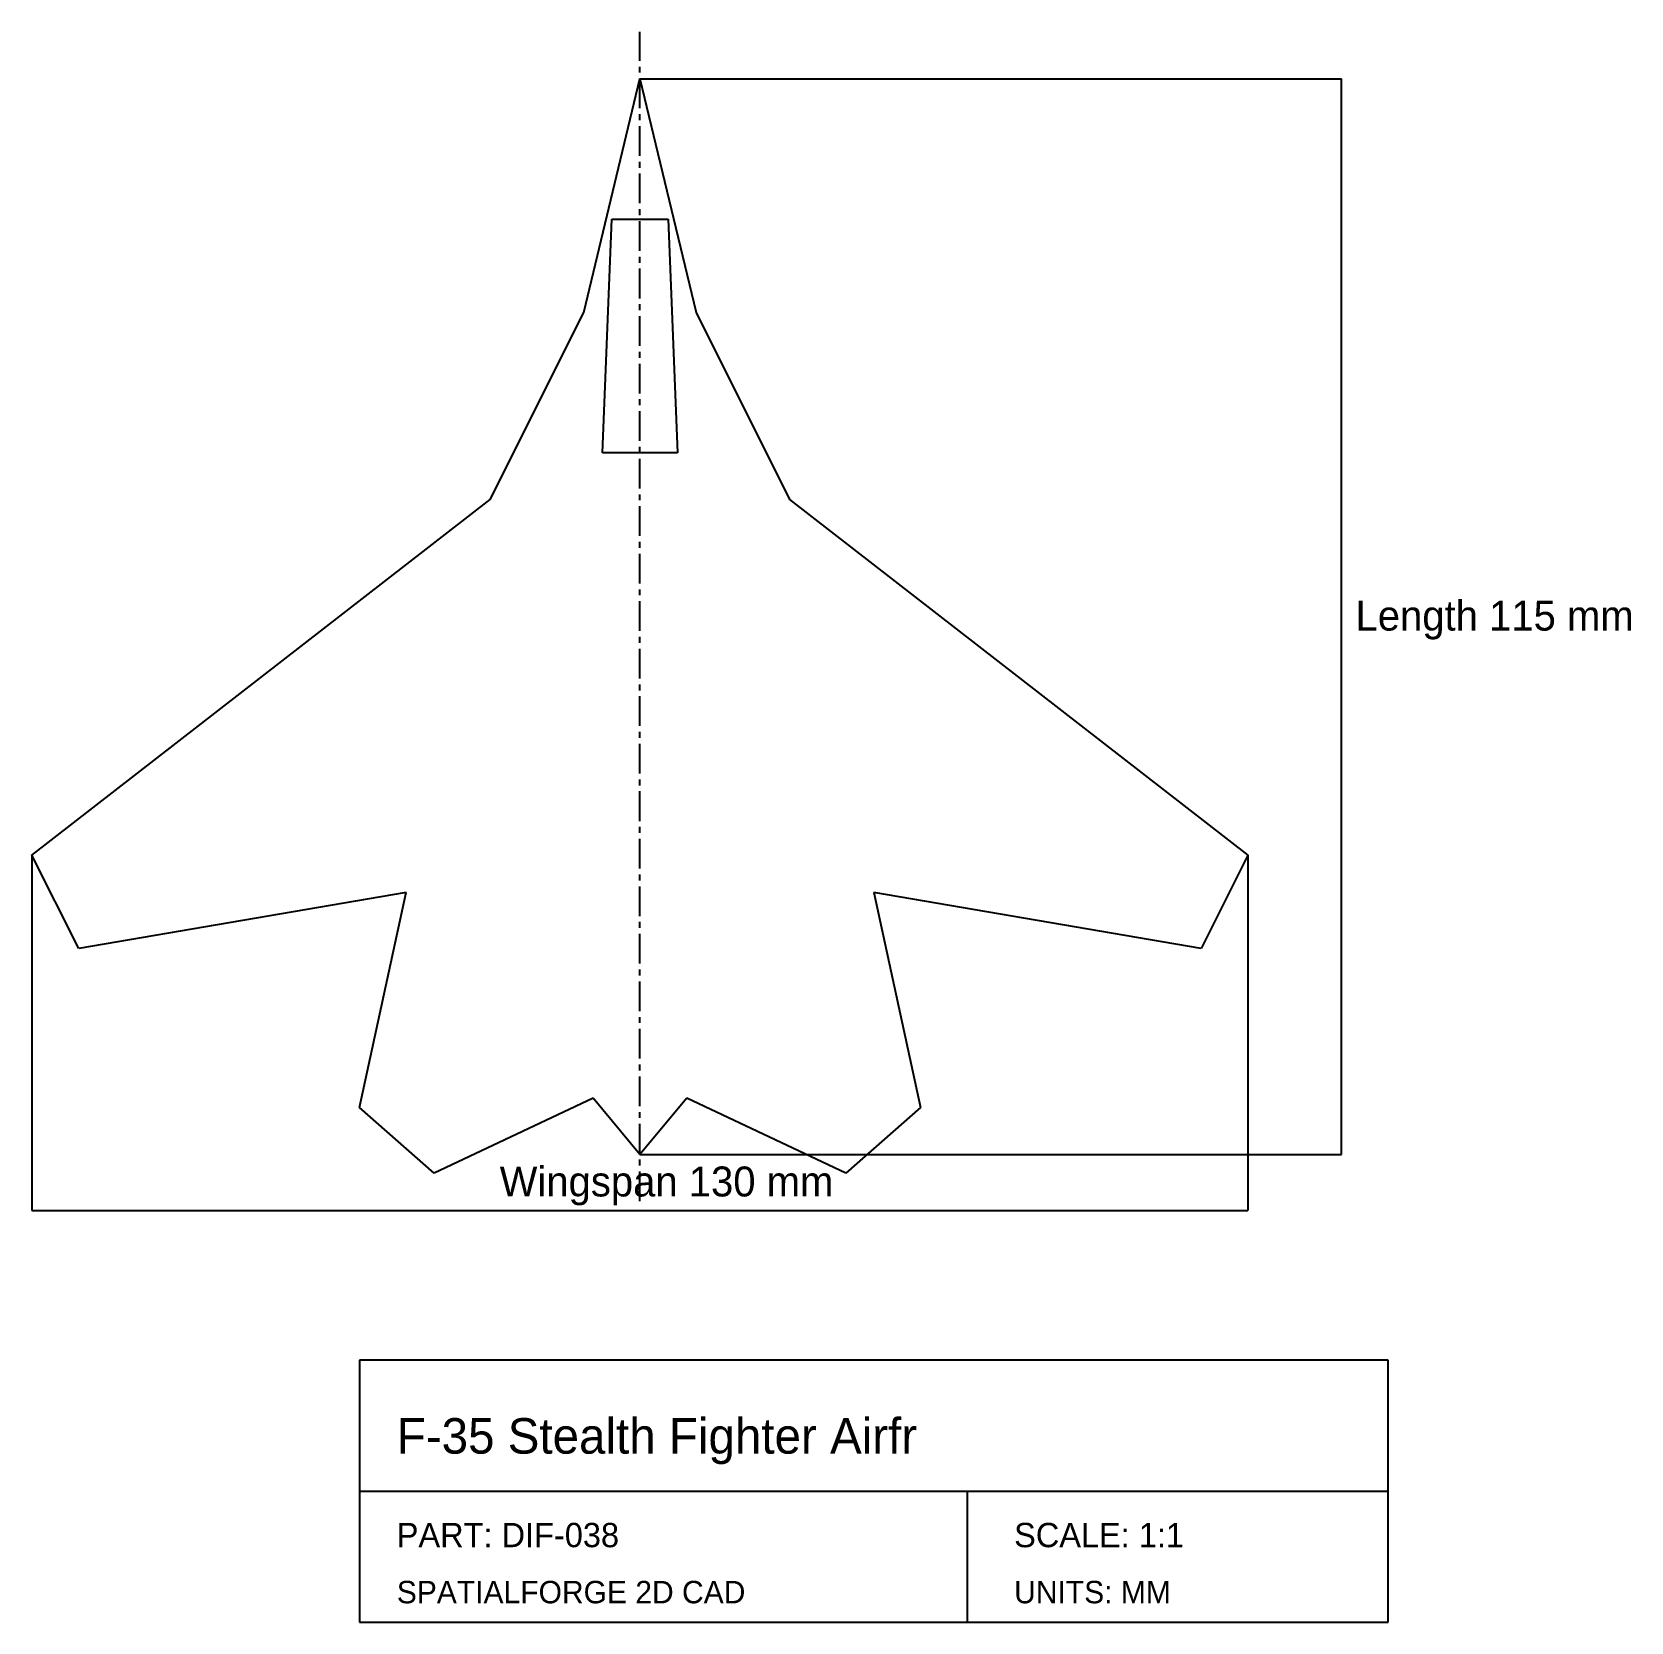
# Model space of a CAD drawing. Header units: millimetres. Extents: x 15 to 186, y -30 to 140.
import ezdxf

# ---------------------------------------------------------------- set-up
doc = ezdxf.new("R2010")
doc.units = ezdxf.units.MM
doc.linetypes.add('CENTER', pattern=[5.08, 3.175, -0.635, 0.635, -0.635])
for name, color, linetype in [('CENTER', 1, 'CENTER'), ('DIM', 3, 'CONTINUOUS'), ('TITLE', 5, 'CONTINUOUS'), ('VISIBLE', 7, 'CONTINUOUS')]:
    doc.layers.add(name, color=color, linetype=linetype)

msp = doc.modelspace()

# ---------------------------------------------------------------- linework, layer by layer
at = {"layer": 'CENTER', "linetype": 'CENTER'}
msp.add_line((80, 15), (80, 140), dxfattribs=at)
at = {"layer": 'DIM'}
for p, q in [((80, 135), (155, 135)), ((155, 20), (155, 135)), ((15, 52), (15, 14)), ((145, 52), (145, 14)), ((80, 20), (155, 20)), ((15, 14), (145, 14))]:
    msp.add_line(p, q, dxfattribs=at)
at = {"layer": 'TITLE', "linetype": 'CONTINUOUS'}
for p, q in [((160, -2), (50, -2)), ((50, -2), (50, -30)), ((160, -30), (160, -2)), ((50, -30), (160, -30))]:
    msp.add_line(p, q, dxfattribs=at)
at = {"layer": 'TITLE'}
for p, q in [((50, -16), (160, -16)), ((115, -30), (115, -16))]:
    msp.add_line(p, q, dxfattribs=at)
at = {"layer": 'VISIBLE', "linetype": 'CONTINUOUS'}
for p, q in [((74, 110), (80, 135)), ((80, 135), (86, 110)), ((76, 95), (77, 120)), ((77, 120), (83, 120)), ((83, 120), (84, 95)), ((64, 90), (74, 110)), ((86, 110), (96, 90)), ((84, 95), (76, 95)), ((15, 52), (64, 90)), ((96, 90), (145, 52)), ((20, 42), (15, 52)), ((145, 52), (140, 42)), ((55, 48), (20, 42)), ((50, 25), (55, 48)), ((140, 42), (105, 48)), ((105, 48), (110, 25)), ((75, 26), (58, 18)), ((80, 20), (75, 26)), ((85, 26), (80, 20)), ((102, 18), (85, 26)), ((58, 18), (50, 25)), ((110, 25), (102, 18))]:
    msp.add_line(p, q, dxfattribs=at)

# ---------------------------------------------------------------- texts
at = {"layer": 'DIM'}
for s, p in [('Length 115 mm', (156.5, 76)), ('Wingspan 130 mm', (65, 15.5))]:
    msp.add_text(s, height=3.2, dxfattribs=at).set_placement(p)
at = {"layer": 'TITLE'}
for s, height, p in [('F-35 Stealth Fighter Airfr', 3.8, (54, -12)), ('PART: DIF-038', 2.6, (54, -22)), ('SCALE: 1:1', 2.6, (120, -22)), ('SPATIALFORGE 2D CAD', 2.4, (54, -28)), ('UNITS: MM', 2.4, (120, -28))]:
    msp.add_text(s, height=height, dxfattribs=at).set_placement(p)

doc.saveas('drawing.dxf')
